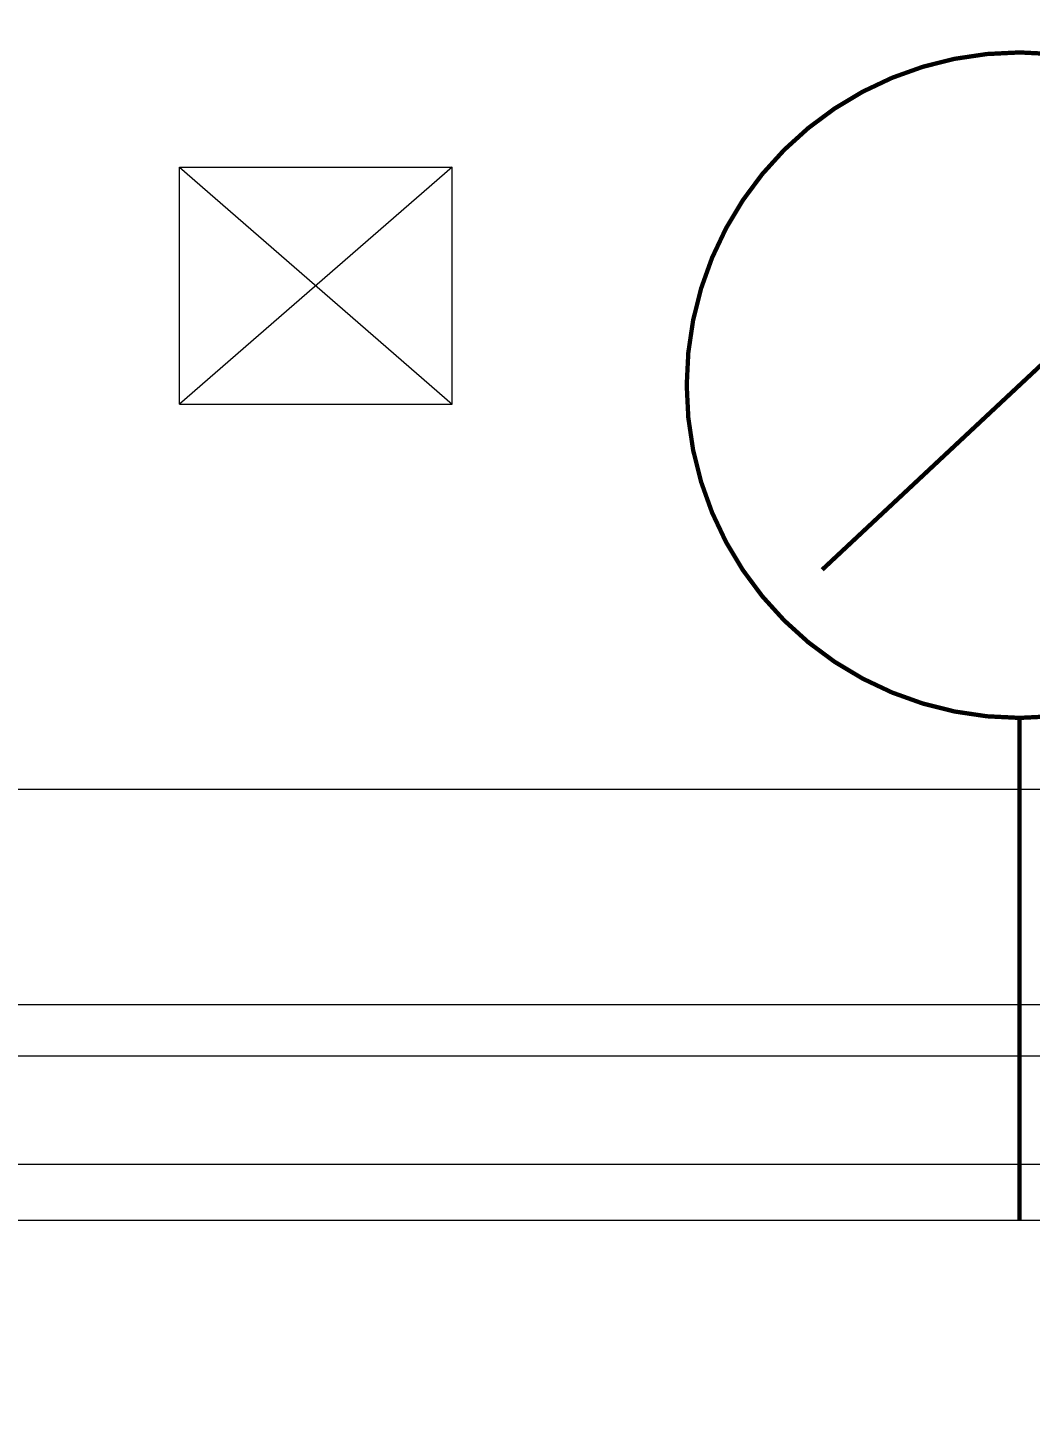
# Model space of a CAD drawing. Header units: inches. Extents: x 702888 to 852715, y 9845 to 271320.
# Drawn here: x 764437 to 765134, y 79725 to 80695 of the extents above; entities that cross this region are included whole.
import ezdxf

# ---------------------------------------------------------------- set-up
doc = ezdxf.new("R2010")
doc.units = ezdxf.units.IN
doc.header["$MEASUREMENT"] = 0
doc.header["$PDMODE"] = 34
doc.linetypes.add('DASHED2', pattern=[0.375, 0.25, -0.125])
doc.layers.get('0').update_dxf_attribs({"lineweight": 5})
doc.layers.get('Defpoints').update_dxf_attribs({"lineweight": 5})
for name, color, linetype, lineweight in [('Air input', 130, 'Continuous', 5), ('BEMASSUNG', 5, 'Continuous', 0), ('CABLE TRAY', 30, 'Continuous', 5), ('chain con', 52, 'Continuous', 5), ('electtric city', 1, 'Continuous', 5)]:
    doc.layers.add(name, color=color, linetype=linetype, lineweight=lineweight)
doc.dimstyles.new('D1', dxfattribs={"dimscale": 66, "dimtxt": 2.5, "dimasz": 2.5, "dimexe": 1, "dimexo": 1, "dimgap": 1.25, "dimtad": 1, "dimdec": 0, "dimdsep": 46, "dimtxsty": 'Standard', "dimblk": 'OPEN30', "dimcen": 2.5, "dimclrd": 150, "dimclre": 150, "dimclrt": 140, "dimadec": 0, "dimazin": 0, "dimtfac": 1, "dimtdec": 0, "dimtmove": 0, "dimatfit": 3, "dimfxl": 1, "dimtfill": 1, "dimlwd": 13, "dimlwe": 13, "dimarcsym": 0})

# ---------------------------------------------------------------- blocks, each defined once
blk = doc.blocks.new('A$C6ACB2806')
at = {"color": 1, "linetype": 'DASHED2', "ltscale": 1000}
blk.add_lwpolyline([(50325.42, -9667.91), (36325.42, -9667.91), (36325.42, -9367.91), (50325.42, -9367.91)], close=True, dxfattribs=at)
blk = doc.blocks.new('_Open30')
at = {"color": 0, "linetype": 'ByBlock', "lineweight": -2}
for p, q in [((-1, 0.2679), (0, 0)), ((0, 0), (-1, -0.2679)), ((0, 0), (-1, 0))]:
    blk.add_line(p, q, dxfattribs=at)
blk = doc.blocks.new('*D227')
at = {"layer": 'CABLE TRAY', "color": 150, "lineweight": 13, "transparency": 16777216}
for p, q in [((765643.92, 79800.21), (765643.92, 72637.72)), ((743939.81, 78590.41), (743939.81, 72637.72)), ((744104.81, 72703.72), (765478.92, 72703.72))]:
    blk.add_line(p, q, dxfattribs=at)
at = {"layer": 'Defpoints', "color": 0, "transparency": 16777216}
for p in [(765643.92, 79866.21), (743939.81, 78656.41), (765643.92, 72703.72)]:
    blk.add_point(p, dxfattribs=at)
at = {"layer": 'CABLE TRAY', "color": 150, "lineweight": 13, "transparency": 16777216, "xscale": 165, "yscale": 165, "zscale": 165, "rotation": 180}
blk.add_blockref('_Open30', (743939.81, 72703.72), dxfattribs=at)
at = {"layer": 'CABLE TRAY', "color": 150, "lineweight": 13, "transparency": 16777216, "xscale": 165, "yscale": 165, "zscale": 165}
blk.add_blockref('_Open30', (765643.92, 72703.72), dxfattribs=at)
at = {"layer": 'CABLE TRAY', "color": 140, "transparency": 16777216, "insert": (754791.86, 72868.72), "char_height": 165, "attachment_point": 5, "bg_fill": 3, "box_fill_scale": 1.25, "bg_fill_color": 9, "bg_fill_true_color": 13158600, "bg_fill_transparency": 0}
blk.add_mtext('21704', dxfattribs=at)
blk = doc.blocks.new('45y46y')
at = {"const_width": 3}
blk.add_lwpolyline([(740418.64, 180052.2), (740732.92, 180052.2)], dxfattribs=at)
for points in [[(740732.92, 180071.09), (740732.92, 180052.2), (740796.4, 180052.2), (740732.92, 180071.09)], [(740732.92, 180033.31), (740732.92, 180052.2), (740796.4, 180052.2), (740732.92, 180033.31)]]:
    blk.add_solid(points)
blk = doc.blocks.new('4y5y46y')
blk.add_line((740606.51, 179820.86), (740606.51, 179471.38))
at = {"const_width": 3}
blk.add_lwpolyline([(740606.51, 179820.86, -1), (740606.51, 180283.53, -1), (740606.51, 179820.86), (740606.51, 179471.38)], format="xyb", dxfattribs=at)
blk.add_circle((740606.51, 180052.2), 231.34)
at = {"rotation": 43.08915135710793}
blk.add_blockref('45y46y', (322747.82, -457373.02), dxfattribs=at)
blk = doc.blocks.new('RT65Y6')
blk.add_line((777481.65, 80016.21), (763481.65, 80016.21))
blk.add_lwpolyline([(763481.65, 80166.21), (777481.65, 80166.21), (777481.65, 79866.21), (763481.65, 79866.21)], close=True)
blk = doc.blocks.new('5ty56y')
for p, q in [((739176.32, 79054.53), (739365.76, 79054.53)), ((739176.32, 78889.75), (739365.76, 78889.75))]:
    blk.add_line(p, q)
blk.add_lwpolyline([(739176.32, 79054.53), (739365.76, 78889.75), (739365.76, 79054.53), (739176.32, 78889.75)], close=True)

msp = doc.modelspace()

# ---------------------------------------------------------------- linework, layer by layer
at = {"color": 161}
msp.add_lwpolyline([(765670.034, 79980.413), (762906.472, 79980.413), (762906.472, 79905.413), (765670.034, 79905.413)], close=True, dxfattribs=at)

# ---------------------------------------------------------------- block references
at = {"color": 140}
msp.add_blockref('A$C6ACB2806', (727156.226, 89534.124), dxfattribs=at)
at = {"layer": 'electtric city'}
msp.add_blockref('5ty56y', (25366.581, 1544.099), dxfattribs=at)

# ---------------------------------------------------------------- next in the draw order: dimensions: what is measured, and where the dimension line sits
at = {"layer": 'CABLE TRAY'}
dim = msp.add_linear_dim(base=(765643.918, 72703.715), p1=(743939.81, 78656.412), p2=(765643.918, 79866.212), dimstyle='D1', dxfattribs=at)
dim.commit()
dim.dimension.update_dxf_attribs({"geometry": '*D227', "text_midpoint": (754791.864, 72868.715)})

# ---------------------------------------------------------------- next in the draw order: linework, layer by layer
at = {"layer": 'chain con', "color": 51, "true_color": 0xf7f281}
msp.add_lwpolyline([(798245.24, 86010.013, 92.306, 92.306, 0), (766481.493, 86008.645, 92.306, 92.306, 0.3842945), (765481.493, 85010.013, 92.306, 92.306, 0), (765481.493, 79704.635, 92.306, 92.306, -0.939039), (763374.513, 79647.862, 92.306, 92.306, 0), (763374.513, 82740.979, 92.306, 92.306, -0.3858331), (764415.961, 83740.979, 92.306, 92.306, 0), (771103.859, 83740.979, 92.306, 92.306, -1.0516283), (771103.747, 81741.52, 92.306, 92.306, 0), (769441.544, 81741.52, 92.306, 92.306, 1), (769441.544, 79741.52, 92.306, 92.306, 0), (776584.138, 79736.321, 92.306, 92.306, 0.4129907), (777593.545, 80741.52, 92.306, 92.306, 0), (777593.545, 84911.597, 92.306, 92.306, 0.9578074), (775481.822, 84898.29, 92.306, 92.306, 0), (775481.822, 79592.912, 92.306, 92.306, -0.4150418), (774481.822, 78593, 92.306, 92.306, 0), (750590.002, 78592.912, 60, 60, -0.4142096)], format="xyseb", dxfattribs=at)

# ---------------------------------------------------------------- next in the draw order: block references
at = {"layer": 'Air input'}
msp.add_blockref('4y5y46y', (24520.163, -99605.172), dxfattribs=at)
at = {"layer": 'BEMASSUNG'}
msp.add_blockref('RT65Y6', (0, 0), dxfattribs=at)

doc.saveas('drawing.dxf')
